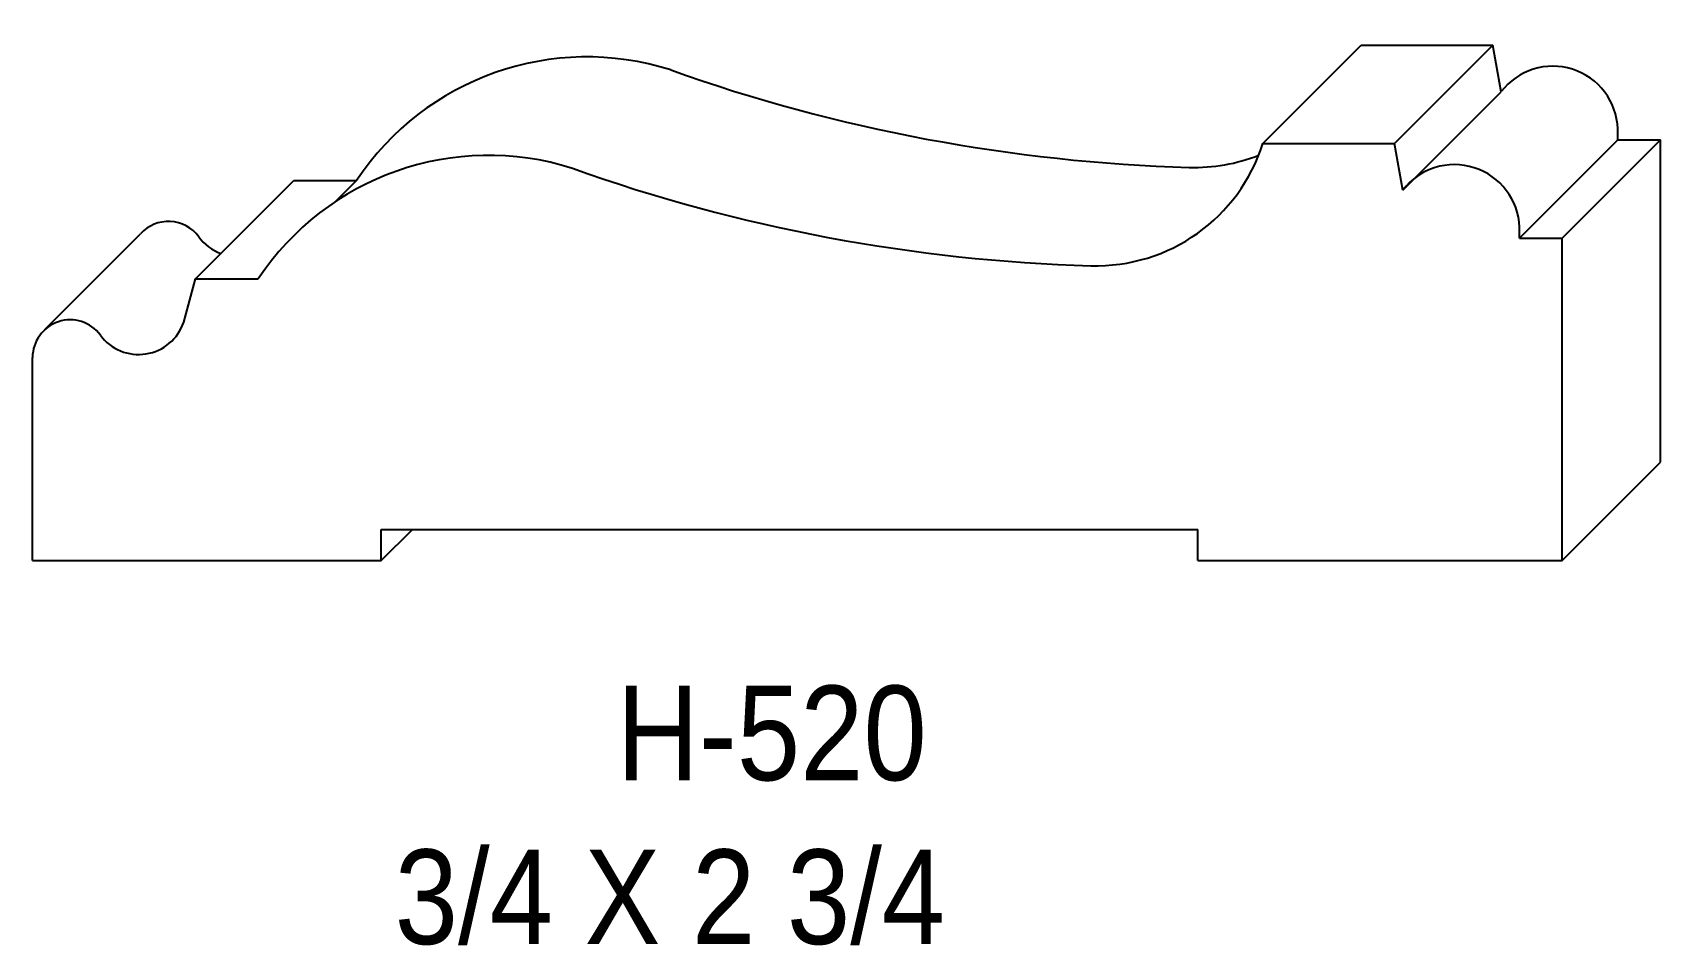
# Model space of a CAD drawing. Extents: x 93.92 to 96.85, y 165.37 to 167.01.
import ezdxf

# ---------------------------------------------------------------- set-up
doc = ezdxf.new("R2010")
doc.units = 0
doc.header["$LTSCALE"] = 5
doc.layers.add('PROFILE', color=7, linetype='CONTINUOUS')
doc.styles.add('TXT', font='TXT', dxfattribs={"height": 3.5})

msp = doc.modelspace()

# ---------------------------------------------------------------- linework, layer by layer
at = {"layer": 'PROFILE', "color": 1, "linetype": 'CONTINUOUS'}
for p, q in [((96.1344, 166.8155), (96.3111, 166.9922)), ((96.3111, 166.9922), (96.5478, 166.9922)), ((96.3711, 166.8155), (96.5478, 166.9922)), ((96.5625, 166.9085), (96.5478, 166.9922)), ((96.3858, 166.7318), (96.5625, 166.9085)), ((96.1344, 166.8155), (96.3711, 166.8155)), ((96.3858, 166.7318), (96.3711, 166.8155)), ((96.5956, 166.6454), (96.7723, 166.8222)), ((96.6721, 166.6454), (96.8489, 166.8222)), ((96.7723, 166.8222), (96.7723, 166.8416)), ((96.7723, 166.8222), (96.8489, 166.8222)), ((96.8489, 166.2427), (96.8489, 166.8222)), ((94.2155, 166.5721), (94.3922, 166.7489)), ((94.3922, 166.7489), (94.5052, 166.7489)), ((94.5052, 166.7489), (94.4673, 166.711)), ((93.9451, 166.481), (94.117, 166.653)), ((96.5956, 166.6454), (96.5956, 166.6649)), ((96.5956, 166.6454), (96.6721, 166.6454)), ((96.6721, 166.066), (96.6721, 166.6454)), ((94.1946, 166.4943), (94.2155, 166.5721)), ((94.2155, 166.5721), (94.3285, 166.5721)), ((93.9228, 166.066), (93.9228, 166.4309)), ((96.6721, 166.066), (96.8489, 166.2427)), ((94.5494, 166.066), (94.5494, 166.1221)), ((94.5494, 166.1221), (96.0176, 166.1221)), ((94.5494, 166.066), (94.6055, 166.1221)), ((96.0176, 166.066), (96.0176, 166.1221)), ((93.9228, 166.066), (94.5494, 166.066)), ((96.0176, 166.066), (96.6721, 166.066))]:
    msp.add_line(p, q, dxfattribs=at)
for centre, major_axis, start_param, end_param in [((94.9193, 166.4737), (0.4972, 0), 1.263035, 2.555022), ((96.6553, 166.8371), (0, 0.1171), -1.531684, 0.914611), ((96.0894, 169.8086), (3.0373, 0), -1.913092, -1.599599), ((94.7425, 166.2969), (0.4972, 0), 1.263035, 2.555022), ((95.8342, 166.9106), (0.3149, 0), -1.599599, -0.306785), ((96.011, 167.0873), (0.3149, 0), -1.599599, -1.1935), ((96.4786, 166.6603), (0.1171, 0), 0.039113, 2.485408), ((95.9126, 169.6319), (3.0373, 0), -1.913092, -1.599599), ((94.1671, 166.6077), (0.0676, 0), 0.635716, 2.406089), ((94.2903, 166.6986), (0, 0.0856), -4.076673, -3.486462), ((93.9904, 166.4309), (0, 0.0676), -0.93508, 1.570796), ((94.1136, 166.5219), (0, 0.0856), -4.076673, -1.898824)]:
    msp.add_ellipse(centre, major_axis=major_axis, ratio=1, start_param=start_param, end_param=end_param, dxfattribs=at)

# ---------------------------------------------------------------- texts
at = {"layer": 'PROFILE', "color": 1, "linetype": 'CONTINUOUS', "style": 'TXT', "width": 0.9}
for s, height, p in [('H-520', 0.16996, (94.973, 165.6713)), ('3/4 X 2 3/4', 0.169956, (94.5738, 165.3769))]:
    msp.add_text(s, height=height, dxfattribs=at).set_placement(p)

doc.saveas('drawing.dxf')
